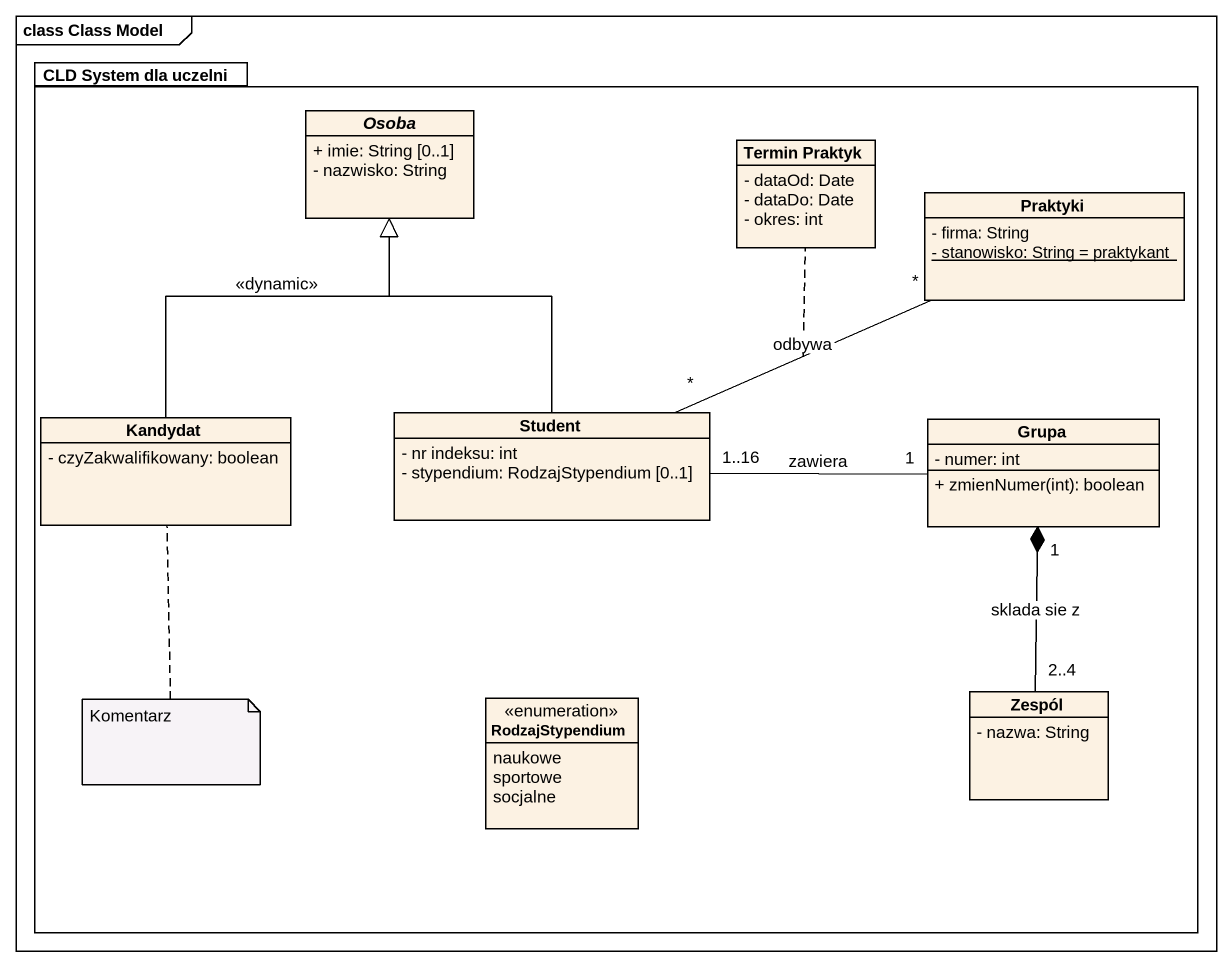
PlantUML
@startuml
mainframe class Class Model
hide circle
hide empty members
skinparam classAttributeIconSize 0
package "CLD System dla uczelni" as CLD_System_dla_uczelni {
  abstract class Osoba {
    + imie: String [0..1]
    - nazwisko: String
  }
  class "Termin Praktyk" as Termin_Praktyk {
    - dataOd: Date
    - dataDo: Date
    - okres: int
  }
  class Praktyki {
    - firma: String
    {static} - stanowisko: String = praktykant
  }
  class Kandydat {
    - czyZakwalifikowany: boolean
  }
  class Student {
    - nr indeksu: int
    - stypendium: RodzajStypendium [0..1]
  }
  class Grupa {
    - numer: int
    + zmienNumer(int): boolean
  }
  class Zespól {
    - nazwa: String
  }
  enum RodzajStypendium {
    naukowe
    sportowe
    socjalne
  }
}
Kandydat -up-|> Osoba : <<dynamic>>
Student -up-|> Osoba
Student "*" -right- "*" Praktyki : odbywa
(Student, Praktyki) .. Termin_Praktyk
Student "1..16" -right- "1" Grupa : zawiera
Zespól "2..4" -up-* "1" Grupa : sklada sie z
note bottom of Kandydat : Komentarz
@enduml
